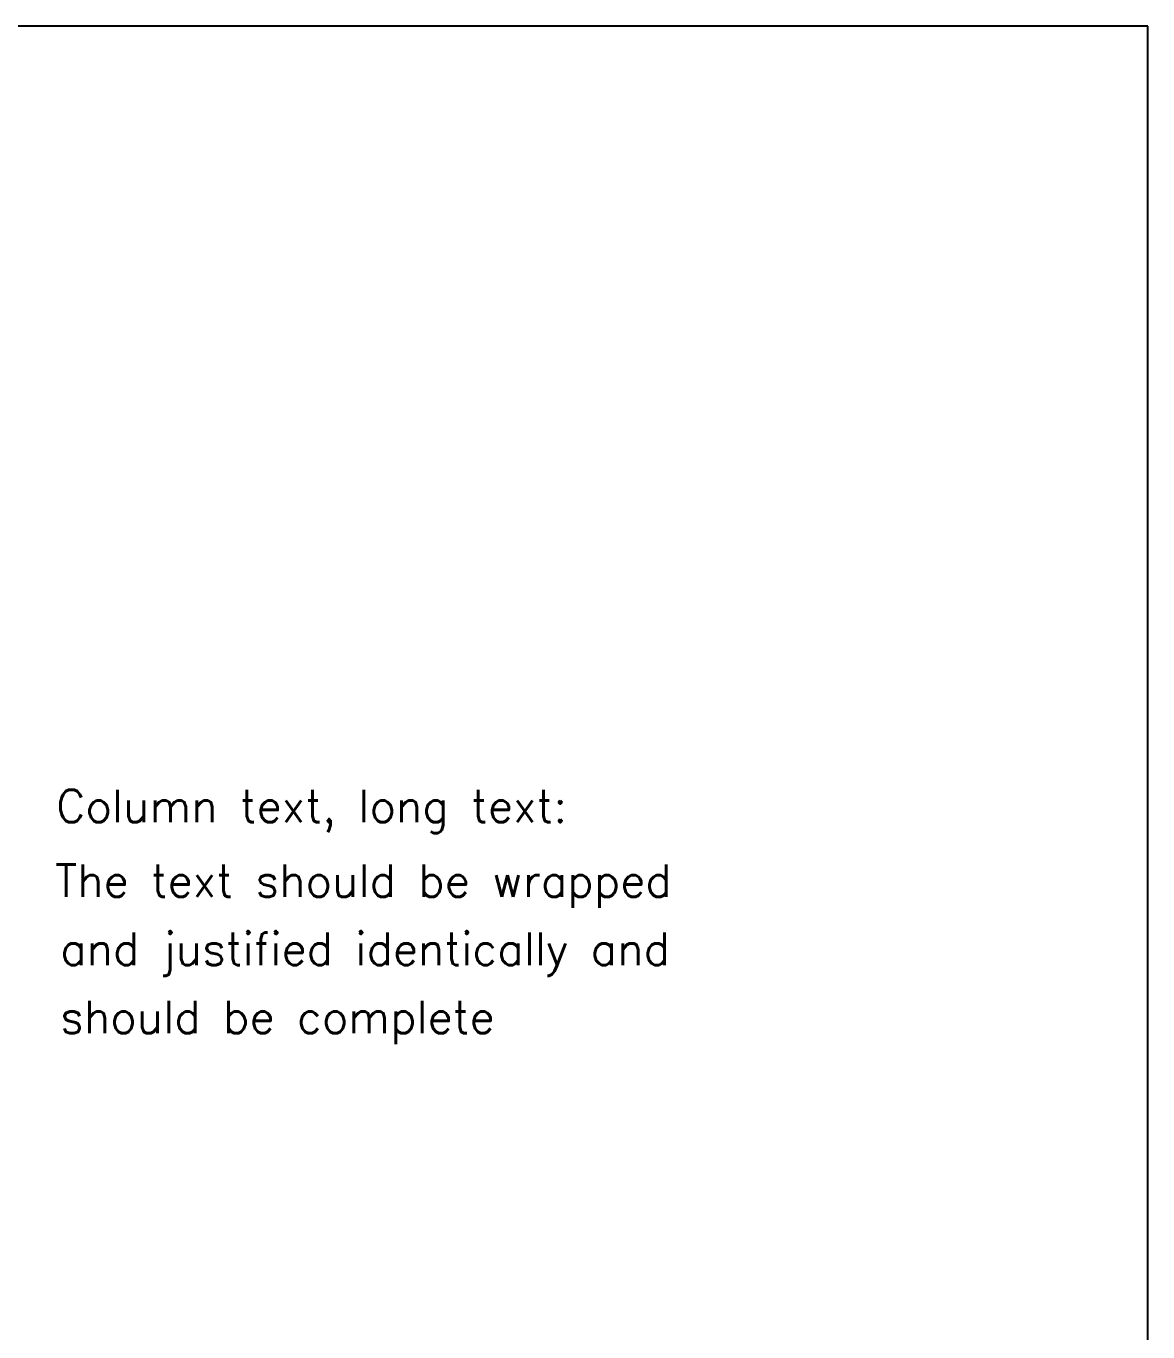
# Model space of a CAD drawing. Header units: millimetres. Extents: x -1200100 to -1199960, y -800082 to -800000.
# Drawn here: x -1199977.26 to -1199960, y -800020.09 to -800000 of the extents above; entities that cross this region are included whole.
import ezdxf

# ---------------------------------------------------------------- set-up
doc = ezdxf.new("R2010")
doc.units = ezdxf.units.MM
doc.header["$LTSCALE"] = 0.05
doc.layers.add('Drawing Contents', color=9, linetype='Continuous')
doc.styles.get("Standard").update_dxf_attribs({"font": 'simplex.shx'})

msp = doc.modelspace()

# ---------------------------------------------------------------- linework, layer by layer
at = {"layer": 'Drawing Contents'}
msp.add_lwpolyline([(-1199960, -800000), (-1200100, -800000), (-1200100, -800080), (-1199960, -800080)], close=True, dxfattribs=at)

# ---------------------------------------------------------------- texts
for s, p in [('Column text, long text:', (-1199976.8008, -800012.2498)), ('The text should be wrapped', (-1199976.8204, -800013.399)), ('and justified identically and', (-1199976.7401, -800014.4482)), ('should be complete', (-1199976.7401, -800015.4975))]:
    msp.add_text(s, height=0.5, dxfattribs=at).set_placement(p)

doc.saveas('drawing.dxf')
